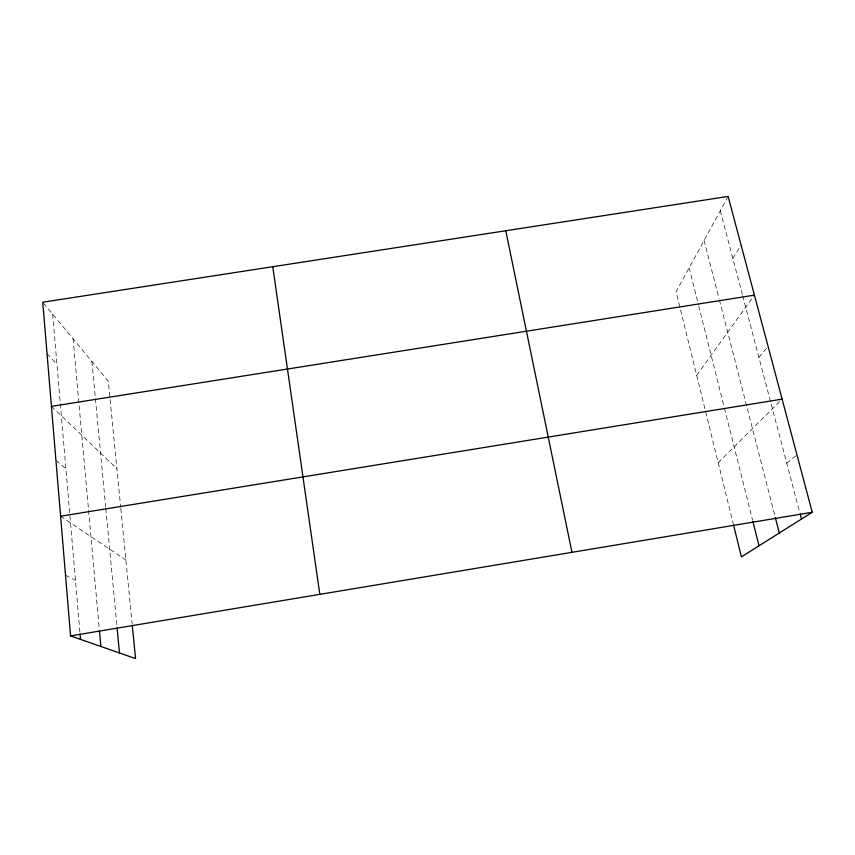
<?xml version="1.0" encoding="UTF-8"?>
<svg xmlns="http://www.w3.org/2000/svg" width="855" height="855" viewBox="0 0 855 855"><rect width="100%" height="100%" fill="white"/><g stroke="black" fill="none" stroke-linecap="round" stroke-linejoin="round"><path stroke-width="0.64" stroke-dasharray="4.28 3.21" d="M728.129 196.426L676.081 291.726L733.173 523.399M732.831 258.413L741.103 245.15M696.697 375.398L754.42 295.146M758.887 357.379L768.089 346.457M718.221 462.737L782.122 399.146M786.75 463.175L796.978 454.924M65.504 575.212L75.454 580.321M60.587 516.228L125.877 560.036M55.949 460.556L65.888 468.647M51.428 406.371L116.911 468.658M47.036 353.607L56.954 364.337M43.573 303.215L108.318 381.223L120.694 507.197M720.295 210.768L742.311 294.409M742.653 295.702L799.788 512.711M704.092 240.426L719.076 298.716M719.408 300.009L774.993 516.249M689.151 267.797L698.428 304.701M698.749 305.972L724.142 407.001M724.463 408.284L752.571 520.107M120.822 508.522L132.204 624.471M91.913 361.441L105.678 507.133M105.806 508.447L116.985 626.694M73.092 338.772L99.319 629.248M52.657 314.159L60.235 402.609M60.342 403.934L79.943 632.807"/><path stroke-width="1.28" d="M132.333 625.785L135.56 658.574L70.57 635.906L42.75 302.221L728.129 196.426L812.25 512.273L741.413 556.851L733.483 524.692M70.57 635.906L812.25 512.273M60.587 516.228L782.122 399.146M51.428 406.371L754.42 295.146M800.12 513.983L801.466 519.06M775.325 517.542L779.3 533.007M752.892 521.39L759.016 545.768M505.765 230.743L571.963 552.33M272.766 266.717L319.834 594.353M117.103 627.998L119.465 652.964M99.437 630.573L100.879 646.476M80.06 634.121L80.509 639.369"/></g></svg>
